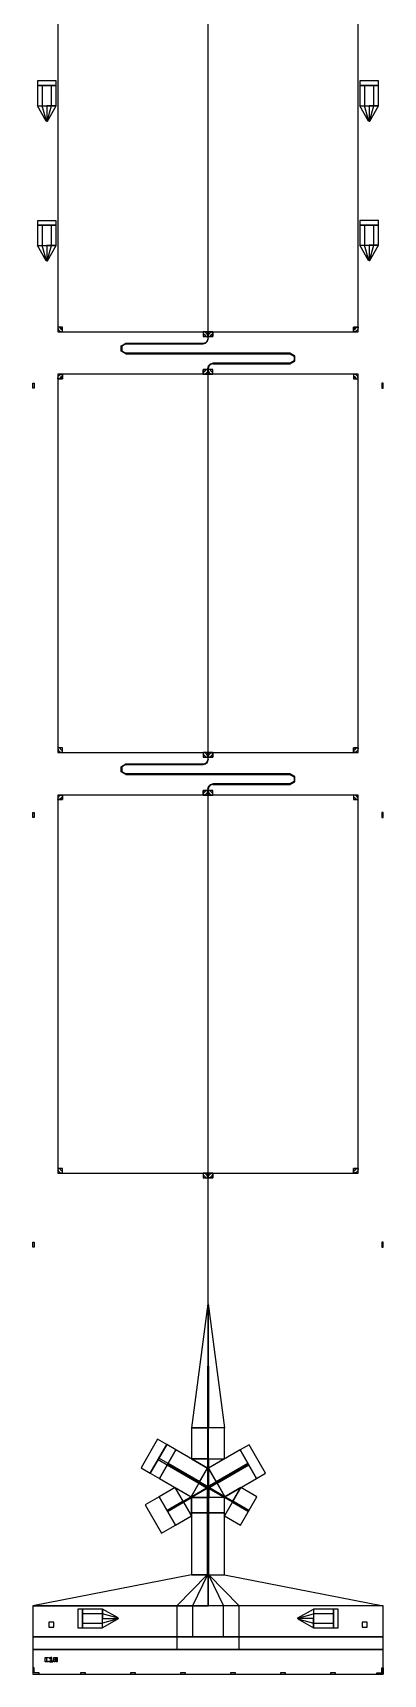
# Model space of a CAD drawing. Extents: x -100 to 5550, y -100 to 52850.
# Drawn here: x -100 to 5550, y -100 to 26375 of the extents above; entities that cross this region are included whole.
import ezdxf

# ---------------------------------------------------------------- set-up
doc = ezdxf.new("R2010")
doc.units = 0
doc.layers.add('GAP', color=1, linetype='continuous')
doc.layers.add('PIN', color=3, linetype='continuous')

# ---------------------------------------------------------------- blocks, each defined once
blk = doc.blocks.new('C1AGAP')
for points in [[(5149, 21553), (5149, 27653), (301, 27653), (301, 21553), (5149, 21553)], [(-25, 25600), (-25, 25525), (275, 25525), (275, 25600), (-25, 25600)], [(-25, 25600), (-25, 25525), (275, 25525), (275, 25600), (-25, 25600)], [(-25, 25525), (-25, 25200), (275, 25200), (275, 25525), (-25, 25525)], [(-25, 25525), (-25, 25200), (275, 25200), (275, 25525), (-25, 25525)], [(5175, 25600), (5175, 25525), (5475, 25525), (5475, 25600), (5175, 25600)], [(5175, 25600), (5175, 25525), (5475, 25525), (5475, 25600), (5175, 25600)], [(5175, 25525), (5175, 25200), (5475, 25200), (5475, 25525), (5175, 25525)], [(5175, 25525), (5175, 25200), (5475, 25200), (5475, 25525), (5175, 25525)], [(125, 25200), (125, 24950), (115, 24950), (-25, 25200), (125, 25200)], [(125, 25200), (125, 24950), (115, 24950), (-25, 25200), (125, 25200)], [(125, 25200), (125, 24950), (135, 24950), (275, 25200), (125, 25200)], [(125, 25200), (125, 24950), (135, 24950), (275, 25200), (125, 25200)], [(5325, 25200), (5325, 24950), (5315, 24950), (5175, 25200), (5325, 25200)], [(5325, 25200), (5325, 24950), (5315, 24950), (5175, 25200), (5325, 25200)], [(5325, 25200), (5325, 24950), (5335, 24950), (5475, 25200), (5325, 25200)], [(5325, 25200), (5325, 24950), (5335, 24950), (5475, 25200), (5325, 25200)], [(-25, 23345), (-25, 23270), (275, 23270), (275, 23345), (-25, 23345)], [(-25, 23345), (-25, 23270), (275, 23270), (275, 23345), (-25, 23345)], [(5175, 23350), (5175, 23275), (5475, 23275), (5475, 23350), (5175, 23350)], [(5175, 23350), (5175, 23275), (5475, 23275), (5475, 23350), (5175, 23350)], [(-25, 23270), (-25, 22945), (275, 22945), (275, 23270), (-25, 23270)], [(-25, 23270), (-25, 22945), (275, 22945), (275, 23270), (-25, 23270)], [(5175, 23275), (5175, 22950), (5475, 22950), (5475, 23275), (5175, 23275)], [(5175, 23275), (5175, 22950), (5475, 22950), (5475, 23275), (5175, 23275)], [(125, 22945), (125, 22695), (115, 22695), (-25, 22945), (125, 22945)], [(125, 22945), (125, 22695), (115, 22695), (-25, 22945), (125, 22945)], [(125, 22945), (125, 22695), (135, 22695), (275, 22945), (125, 22945)], [(125, 22945), (125, 22695), (135, 22695), (275, 22945), (125, 22945)], [(5325, 22950), (5325, 22700), (5315, 22700), (5175, 22950), (5325, 22950)], [(5325, 22950), (5325, 22700), (5315, 22700), (5175, 22950), (5325, 22950)], [(5325, 22950), (5325, 22700), (5335, 22700), (5475, 22950), (5325, 22950)], [(5325, 22950), (5325, 22700), (5335, 22700), (5475, 22950), (5325, 22950)], [(376, 21553), (376, 21628), (301, 21628), (301, 21553), (376, 21553)], [(301, 21628), (311, 21590), (338, 21563), (376, 21553), (376, 21590), (357, 21595), (344, 21609), (338, 21628), (301, 21628)], [(338, 21628), (344, 21609), (357, 21595), (376, 21590), (376, 21628), (376, 21628), (376, 21628), (376, 21628), (338, 21628)], [(2646, 21553), (2646, 21478), (2720, 21478), (2720, 21553), (2646, 21553)], [(2720, 21478), (2710, 21515), (2683, 21543), (2646, 21553), (2646, 21515), (2664, 21510), (2678, 21496), (2683, 21478), (2720, 21478)], [(2683, 21478), (2678, 21496), (2664, 21510), (2646, 21515), (2646, 21478), (2646, 21478), (2646, 21478), (2646, 21478), (2683, 21478)], [(2730, 21442), (2730, 21553), (2720, 21553), (2720, 21442), (2730, 21442)], [(2730, 21553), (2730, 21478), (2804, 21478), (2804, 21553), (2730, 21553)], [(2730, 21478), (2740, 21515), (2767, 21543), (2804, 21553), (2804, 21515), (2786, 21510), (2772, 21496), (2767, 21478), (2730, 21478)], [(2767, 21478), (2772, 21496), (2786, 21510), (2804, 21515), (2804, 21478), (2804, 21478), (2804, 21478), (2804, 21478), (2767, 21478)], [(5149, 21553), (5149, 21628), (5074, 21628), (5074, 21553), (5149, 21553)], [(5149, 21628), (5139, 21590), (5112, 21563), (5074, 21553), (5074, 21590), (5093, 21595), (5106, 21609), (5112, 21628), (5149, 21628)], [(5112, 21628), (5106, 21609), (5093, 21595), (5074, 21590), (5074, 21628), (5074, 21628), (5074, 21628), (5074, 21628), (5112, 21628)], [(1400, 21197), (1327, 21239), (1327, 21324), (1400, 21366), (1400, 21362), (1331, 21322), (1331, 21242), (1400, 21202), (1400, 21197)], [(1400, 21202), (1331, 21242), (1331, 21322), (1400, 21362), (1400, 21357), (1335, 21319), (1335, 21244), (1400, 21206), (1400, 21202)], [(1400, 21357), (2645, 21357), (2645, 21366), (1400, 21366), (1400, 21357)], [(4050, 21206), (1400, 21206), (1400, 21197), (4050, 21197), (4050, 21206)], [(2645, 21357), (2687, 21368), (2718, 21399), (2730, 21442), (2725, 21442), (2714, 21402), (2685, 21372), (2645, 21362), (2645, 21357)], [(2645, 21362), (2685, 21372), (2714, 21402), (2725, 21442), (2720, 21442), (2710, 21404), (2683, 21376), (2645, 21366), (2645, 21362)], [(4050, 21037), (4123, 21079), (4123, 21164), (4050, 21206), (4050, 21202), (4119, 21162), (4119, 21082), (4050, 21042), (4050, 21037)], [(4050, 21042), (4119, 21082), (4119, 21162), (4050, 21202), (4050, 21197), (4115, 21159), (4115, 21084), (4050, 21046), (4050, 21042)], [(2720, 20867), (2720, 20942), (2646, 20942), (2646, 20867), (2720, 20867)], [(2720, 20942), (2710, 20904), (2683, 20877), (2646, 20867), (2646, 20904), (2664, 20909), (2678, 20923), (2683, 20942), (2720, 20942)], [(2683, 20942), (2678, 20923), (2664, 20909), (2646, 20904), (2646, 20942), (2646, 20942), (2646, 20942), (2646, 20942), (2683, 20942)], [(2720, 20962), (2732, 21004), (2763, 21035), (2805, 21046), (2805, 21042), (2765, 21031), (2736, 21002), (2725, 20962), (2720, 20962)], [(2730, 20867), (2730, 20962), (2720, 20962), (2720, 20867), (2730, 20867)], [(2725, 20962), (2736, 21002), (2765, 21031), (2805, 21042), (2805, 21037), (2767, 21027), (2740, 20999), (2730, 20962), (2725, 20962)], [(2804, 20867), (2804, 20942), (2730, 20942), (2730, 20867), (2804, 20867)], [(2730, 20942), (2740, 20904), (2767, 20877), (2804, 20867), (2804, 20904), (2786, 20909), (2772, 20923), (2767, 20942), (2730, 20942)], [(2767, 20942), (2772, 20923), (2786, 20909), (2804, 20904), (2804, 20942), (2804, 20942), (2804, 20942), (2804, 20942), (2767, 20942)], [(2805, 21037), (4050, 21037), (4050, 21046), (2805, 21046), (2805, 21037)], [(5149, 14767), (5149, 20867), (301, 20867), (301, 14767), (5149, 14767)], [(301, 20867), (301, 20792), (376, 20792), (376, 20867), (301, 20867)], [(301, 20792), (311, 20829), (338, 20857), (376, 20867), (376, 20829), (357, 20824), (344, 20810), (338, 20792), (301, 20792)], [(338, 20792), (344, 20810), (357, 20824), (376, 20829), (376, 20792), (376, 20792), (376, 20792), (376, 20792), (338, 20792)], [(5074, 20867), (5074, 20792), (5149, 20792), (5149, 20867), (5074, 20867)], [(5149, 20792), (5139, 20829), (5112, 20857), (5074, 20867), (5074, 20829), (5093, 20824), (5106, 20810), (5112, 20792), (5149, 20792)], [(5112, 20792), (5106, 20810), (5093, 20824), (5074, 20829), (5074, 20792), (5074, 20792), (5074, 20792), (5074, 20792), (5112, 20792)], [(376, 14767), (376, 14842), (301, 14842), (301, 14767), (376, 14767)], [(301, 14842), (311, 14804), (338, 14777), (376, 14767), (376, 14804), (357, 14809), (344, 14823), (338, 14842), (301, 14842)], [(338, 14842), (344, 14823), (357, 14809), (376, 14804), (376, 14842), (376, 14842), (376, 14842), (376, 14842), (338, 14842)], [(5149, 14767), (5149, 14842), (5074, 14842), (5074, 14767), (5149, 14767)], [(5149, 14842), (5139, 14804), (5112, 14777), (5074, 14767), (5074, 14804), (5093, 14809), (5106, 14823), (5112, 14842), (5149, 14842)], [(5112, 14842), (5106, 14823), (5093, 14809), (5074, 14804), (5074, 14842), (5074, 14842), (5074, 14842), (5074, 14842), (5112, 14842)], [(1400, 14411), (1327, 14453), (1327, 14538), (1400, 14580), (1400, 14576), (1331, 14536), (1331, 14456), (1400, 14416), (1400, 14411)], [(1400, 14416), (1331, 14456), (1331, 14536), (1400, 14576), (1400, 14571), (1335, 14533), (1335, 14458), (1400, 14420), (1400, 14416)], [(1400, 14571), (2645, 14571), (2645, 14580), (1400, 14580), (1400, 14571)], [(2645, 14571), (2687, 14582), (2718, 14613), (2730, 14656), (2725, 14656), (2714, 14616), (2685, 14586), (2645, 14576), (2645, 14571)], [(2645, 14576), (2685, 14586), (2714, 14616), (2725, 14656), (2720, 14656), (2710, 14618), (2683, 14590), (2645, 14580), (2645, 14576)], [(2646, 14767), (2646, 14692), (2720, 14692), (2720, 14767), (2646, 14767)], [(2720, 14692), (2710, 14729), (2683, 14757), (2646, 14767), (2646, 14729), (2664, 14724), (2678, 14710), (2683, 14692), (2720, 14692)], [(2683, 14692), (2678, 14710), (2664, 14724), (2646, 14729), (2646, 14692), (2646, 14692), (2646, 14692), (2646, 14692), (2683, 14692)], [(2730, 14656), (2730, 14767), (2720, 14767), (2720, 14656), (2730, 14656)], [(2730, 14767), (2730, 14692), (2804, 14692), (2804, 14767), (2730, 14767)], [(2730, 14692), (2740, 14729), (2767, 14757), (2804, 14767), (2804, 14729), (2786, 14724), (2772, 14710), (2767, 14692), (2730, 14692)], [(2767, 14692), (2772, 14710), (2786, 14724), (2804, 14729), (2804, 14692), (2804, 14692), (2804, 14692), (2804, 14692), (2767, 14692)], [(4050, 14420), (1400, 14420), (1400, 14411), (4050, 14411), (4050, 14420)], [(4050, 14251), (4123, 14293), (4123, 14378), (4050, 14420), (4050, 14416), (4119, 14376), (4119, 14296), (4050, 14256), (4050, 14251)], [(4050, 14256), (4119, 14296), (4119, 14376), (4050, 14416), (4050, 14411), (4115, 14373), (4115, 14298), (4050, 14260), (4050, 14256)], [(5149, 7981), (5149, 14081), (301, 14081), (301, 7981), (5149, 7981)], [(301, 14081), (301, 14006), (376, 14006), (376, 14081), (301, 14081)], [(301, 14006), (311, 14043), (338, 14071), (376, 14081), (376, 14043), (357, 14038), (344, 14024), (338, 14006), (301, 14006)], [(338, 14006), (344, 14024), (357, 14038), (376, 14043), (376, 14006), (376, 14006), (376, 14006), (376, 14006), (338, 14006)], [(2720, 14081), (2720, 14156), (2646, 14156), (2646, 14081), (2720, 14081)], [(2720, 14156), (2710, 14118), (2683, 14091), (2646, 14081), (2646, 14118), (2664, 14123), (2678, 14137), (2683, 14156), (2720, 14156)], [(2683, 14156), (2678, 14137), (2664, 14123), (2646, 14118), (2646, 14156), (2646, 14156), (2646, 14156), (2646, 14156), (2683, 14156)], [(2720, 14176), (2732, 14218), (2763, 14249), (2805, 14260), (2805, 14256), (2765, 14245), (2736, 14216), (2725, 14176), (2720, 14176)], [(2730, 14081), (2730, 14176), (2720, 14176), (2720, 14081), (2730, 14081)], [(2725, 14176), (2736, 14216), (2765, 14245), (2805, 14256), (2805, 14251), (2767, 14241), (2740, 14213), (2730, 14176), (2725, 14176)], [(2804, 14081), (2804, 14156), (2730, 14156), (2730, 14081), (2804, 14081)], [(2730, 14156), (2740, 14118), (2767, 14091), (2804, 14081), (2804, 14118), (2786, 14123), (2772, 14137), (2767, 14156), (2730, 14156)], [(2767, 14156), (2772, 14137), (2786, 14123), (2804, 14118), (2804, 14156), (2804, 14156), (2804, 14156), (2804, 14156), (2767, 14156)], [(2805, 14251), (4050, 14251), (4050, 14260), (2805, 14260), (2805, 14251)], [(5074, 14081), (5074, 14006), (5149, 14006), (5149, 14081), (5074, 14081)], [(5149, 14006), (5139, 14043), (5112, 14071), (5074, 14081), (5074, 14043), (5093, 14038), (5106, 14024), (5112, 14006), (5149, 14006)], [(5112, 14006), (5106, 14024), (5093, 14038), (5074, 14043), (5074, 14006), (5074, 14006), (5074, 14006), (5074, 14006), (5112, 14006)], [(376, 7981), (376, 8056), (301, 8056), (301, 7981), (376, 7981)], [(301, 8056), (311, 8018), (338, 7991), (376, 7981), (376, 8018), (357, 8023), (344, 8037), (338, 8056), (301, 8056)], [(338, 8056), (344, 8037), (357, 8023), (376, 8018), (376, 8056), (376, 8056), (376, 8056), (376, 8056), (338, 8056)], [(2646, 7981), (2646, 7906), (2720, 7906), (2720, 7981), (2646, 7981)], [(2720, 7906), (2710, 7943), (2683, 7971), (2646, 7981), (2646, 7943), (2664, 7938), (2678, 7924), (2683, 7906), (2720, 7906)], [(2683, 7906), (2678, 7924), (2664, 7938), (2646, 7943), (2646, 7906), (2646, 7906), (2646, 7906), (2646, 7906), (2683, 7906)], [(2730, 5871), (2730, 7981), (2720, 7981), (2720, 5871), (2730, 5871)], [(2730, 7981), (2730, 7906), (2804, 7906), (2804, 7981), (2730, 7981)], [(2730, 7906), (2740, 7943), (2767, 7971), (2804, 7981), (2804, 7943), (2786, 7938), (2772, 7924), (2767, 7906), (2730, 7906)], [(2767, 7906), (2772, 7924), (2786, 7938), (2804, 7943), (2804, 7906), (2804, 7906), (2804, 7906), (2804, 7906), (2767, 7906)], [(5149, 7981), (5149, 8056), (5074, 8056), (5074, 7981), (5149, 7981)], [(5149, 8056), (5139, 8018), (5112, 7991), (5074, 7981), (5074, 8018), (5093, 8023), (5106, 8037), (5112, 8056), (5149, 8056)], [(5112, 8056), (5106, 8037), (5093, 8023), (5074, 8018), (5074, 8056), (5074, 8056), (5074, 8056), (5074, 8056), (5112, 8056)], [(2725, 3871), (2725, 5871), (2720, 5871), (2460, 3871), (2725, 3871)], [(2725, 3871), (2725, 5871), (2730, 5871), (2990, 3871), (2725, 3871)], [(2990, 3371), (2990, 3871), (2460, 3871), (2460, 3371), (2990, 3371)], [(2059, 3602), (1910, 3688), (1645, 3229), (1794, 3143), (2059, 3602)], [(2208, 3516), (2059, 3602), (1794, 3143), (1943, 3057), (2208, 3516)], [(2718, 3222), (2208, 3516), (1943, 3057), (2452, 2763), (2718, 3222)], [(2998, 2763), (3507, 3057), (3242, 3516), (2732, 3222), (2998, 2763)], [(3507, 3057), (3652, 3141), (3387, 3600), (3242, 3516), (3507, 3057)], [(2589, 2999), (2079, 3293), (2071, 3280), (2581, 2986), (2589, 2999)], [(2725, 3222), (2725, 3371), (2460, 3371), (2718, 3222), (2725, 3222)], [(2710, 2920), (2585, 2992), (2718, 3222), (2718, 2933), (2710, 2920)], [(2725, 3222), (2725, 3371), (2990, 3371), (2732, 3222), (2725, 3222)], [(2740, 2920), (2865, 2992), (2732, 3222), (2732, 2933), (2740, 2920)], [(2869, 2986), (3379, 3280), (3371, 3293), (2861, 2999), (2869, 2986)], [(2710, 2920), (2585, 2992), (2452, 2763), (2702, 2907), (2710, 2920)], [(2710, 2920), (2585, 2992), (2581, 2986), (2706, 2914), (2710, 2920)], [(2710, 2920), (2585, 2992), (2589, 2999), (2714, 2927), (2710, 2920)], [(2725, 2920), (2714, 2927), (2706, 2914), (2718, 2907), (2725, 2920)], [(2725, 2907), (2725, 2920), (2725, 2920), (2718, 2907), (2725, 2907)], [(2732, 2907), (2744, 2914), (2736, 2927), (2725, 2920), (2732, 2907)], [(2725, 2907), (2725, 2920), (2725, 2920), (2732, 2907), (2725, 2907)], [(2740, 2920), (2865, 2992), (2861, 2999), (2736, 2927), (2740, 2920)], [(2740, 2920), (2865, 2992), (2869, 2986), (2744, 2914), (2740, 2920)], [(2740, 2920), (2865, 2992), (2998, 2763), (2748, 2907), (2740, 2920)], [(1935, 2762), (1712, 2633), (1977, 2174), (2200, 2303), (1935, 2762)], [(2195, 2912), (1935, 2762), (2200, 2303), (2460, 2453), (2195, 2912)], [(2456, 2756), (2328, 2682), (2195, 2912), (2452, 2763), (2456, 2756)], [(2456, 2756), (2328, 2682), (2460, 2453), (2460, 2750), (2456, 2756)], [(2725, 2750), (2725, 2894), (2710, 2894), (2460, 2750), (2725, 2750)], [(2990, 2500), (2990, 2750), (2460, 2750), (2460, 2500), (2990, 2500)], [(2732, 2894), (2732, 2907), (2718, 2907), (2718, 2894), (2732, 2894)], [(2725, 2750), (2725, 2894), (2718, 2894), (2718, 2750), (2725, 2750)], [(2732, 2500), (2732, 2750), (2718, 2750), (2718, 2500), (2732, 2500)], [(2725, 2750), (2725, 2894), (2732, 2894), (2732, 2750), (2725, 2750)], [(2725, 2750), (2725, 2894), (2740, 2894), (2990, 2750), (2725, 2750)], [(2990, 2453), (3250, 2303), (3515, 2762), (3255, 2912), (2990, 2453)], [(2994, 2756), (3122, 2682), (2990, 2453), (2990, 2750), (2994, 2756)], [(2994, 2756), (3122, 2682), (3255, 2912), (2998, 2763), (2994, 2756)], [(2990, 1500), (2990, 2500), (2460, 2500), (2460, 1500), (2990, 1500)], [(2732, 1500), (2732, 2500), (2718, 2500), (2718, 1500), (2732, 1500)], [(2725, 1000), (2725, 1500), (2460, 1500), (-100, 1000), (2725, 1000)], [(2725, 1000), (2725, 1500), (2718, 1500), (2475, 1000), (2725, 1000)], [(2725, 1000), (2725, 1500), (2732, 1500), (2975, 1000), (2725, 1000)], [(2725, 1000), (2725, 1500), (2990, 1500), (5550, 1000), (2725, 1000)], [(5550, 500), (5550, 1000), (-100, 1000), (-100, 500), (5550, 500)], [(625, 650), (700, 650), (700, 950), (625, 950), (625, 650)], [(625, 650), (700, 650), (700, 950), (625, 950), (625, 650)], [(700, 650), (1025, 650), (1025, 950), (700, 950), (700, 650)], [(700, 650), (1025, 650), (1025, 950), (700, 950), (700, 650)], [(1025, 800), (1275, 800), (1275, 810), (1025, 950), (1025, 800)], [(1025, 800), (1275, 800), (1275, 810), (1025, 950), (1025, 800)], [(1025, 800), (1275, 800), (1275, 790), (1025, 650), (1025, 800)], [(1025, 800), (1275, 800), (1275, 790), (1025, 650), (1025, 800)], [(2975, 500), (2975, 1000), (2475, 1000), (2475, 500), (2975, 500)], [(4425, 800), (4175, 800), (4175, 810), (4425, 950), (4425, 800)], [(4425, 800), (4175, 800), (4175, 810), (4425, 950), (4425, 800)], [(4425, 800), (4175, 800), (4175, 790), (4425, 650), (4425, 800)], [(4425, 800), (4175, 800), (4175, 790), (4425, 650), (4425, 800)], [(4750, 950), (4425, 950), (4425, 650), (4750, 650), (4750, 950)], [(4750, 950), (4425, 950), (4425, 650), (4750, 650), (4750, 950)], [(4825, 950), (4750, 950), (4750, 650), (4825, 650), (4825, 950)], [(4825, 950), (4750, 950), (4750, 650), (4825, 650), (4825, 950)], [(160, 740), (160, 660), (240, 660), (240, 740), (160, 740)], [(5210, 740), (5210, 660), (5290, 660), (5290, 740), (5210, 740)], [(5550, 300), (5550, 500), (-100, 500), (-100, 300), (5550, 300)], [(5550, -100), (5550, 300), (-100, 300), (-100, -100), (5550, -100)]]:
    blk.add_lwpolyline(points)
at = {"layer": 'GAP'}
for points in [[(100, 100), (100, 170), (152, 170), (152, 161), (118, 161), (118, 109), (152, 109), (152, 100), (100, 100), (100, 100)], [(170, 100), (222, 100), (222, 109), (205, 109), (205, 170), (188, 170), (170, 161), (170, 152), (188, 152), (188, 109), (170, 109), (170, 100), (170, 100)], [(240, 100), (240, 170), (292, 170), (292, 100), (275, 100), (275, 161), (258, 161), (258, 100), (240, 100)], [(258, 135), (258, 144), (275, 144), (275, 135), (258, 135)]]:
    blk.add_lwpolyline(points, dxfattribs=at)
blk = doc.blocks.new('C1APIN')
for points in [[(2726, 21553), (2726, 27653), (2724, 27653), (2724, 21553), (2726, 21553)], [(50, 25525), (50, 25200), (200, 25200), (200, 25525), (50, 25525)], [(50, 25525), (50, 25200), (200, 25200), (200, 25525), (50, 25525)], [(5250, 25525), (5250, 25200), (5400, 25200), (5400, 25525), (5250, 25525)], [(5250, 25525), (5250, 25200), (5400, 25200), (5400, 25525), (5250, 25525)], [(125, 25200), (125, 24950), (120, 24950), (50, 25200), (125, 25200)], [(125, 25200), (125, 24950), (120, 24950), (50, 25200), (125, 25200)], [(125, 25200), (125, 24950), (130, 24950), (200, 25200), (125, 25200)], [(125, 25200), (125, 24950), (130, 24950), (200, 25200), (125, 25200)], [(5325, 25200), (5325, 24950), (5320, 24950), (5250, 25200), (5325, 25200)], [(5325, 25200), (5325, 24950), (5320, 24950), (5250, 25200), (5325, 25200)], [(5325, 25200), (5325, 24950), (5330, 24950), (5400, 25200), (5325, 25200)], [(5325, 25200), (5325, 24950), (5330, 24950), (5400, 25200), (5325, 25200)], [(50, 23270), (50, 22945), (200, 22945), (200, 23270), (50, 23270)], [(50, 23270), (50, 22945), (200, 22945), (200, 23270), (50, 23270)], [(5250, 23275), (5250, 22950), (5400, 22950), (5400, 23275), (5250, 23275)], [(5250, 23275), (5250, 22950), (5400, 22950), (5400, 23275), (5250, 23275)], [(125, 22945), (125, 22695), (120, 22695), (50, 22945), (125, 22945)], [(125, 22945), (125, 22695), (120, 22695), (50, 22945), (125, 22945)], [(125, 22945), (125, 22695), (130, 22695), (200, 22945), (125, 22945)], [(125, 22945), (125, 22695), (130, 22695), (200, 22945), (125, 22945)], [(5325, 22950), (5325, 22700), (5320, 22700), (5250, 22950), (5325, 22950)], [(5325, 22950), (5325, 22700), (5320, 22700), (5250, 22950), (5325, 22950)], [(5325, 22950), (5325, 22700), (5330, 22700), (5400, 22950), (5325, 22950)], [(5325, 22950), (5325, 22700), (5330, 22700), (5400, 22950), (5325, 22950)], [(338, 21628), (344, 21609), (357, 21595), (376, 21590), (376, 21590), (357, 21595), (344, 21609), (338, 21628), (338, 21628)], [(338, 21628), (344, 21609), (357, 21595), (376, 21590), (376, 21590), (357, 21595), (344, 21609), (338, 21628), (338, 21628)], [(2683, 21478), (2678, 21496), (2664, 21510), (2646, 21515), (2646, 21515), (2664, 21510), (2678, 21496), (2683, 21478), (2683, 21478)], [(2683, 21478), (2678, 21496), (2664, 21510), (2646, 21515), (2646, 21515), (2664, 21510), (2678, 21496), (2683, 21478), (2683, 21478)], [(2726, 21442), (2726, 21553), (2724, 21553), (2724, 21442), (2726, 21442)], [(2767, 21478), (2772, 21496), (2786, 21510), (2804, 21515), (2804, 21515), (2786, 21510), (2772, 21496), (2767, 21478), (2767, 21478)], [(2767, 21478), (2772, 21496), (2786, 21510), (2804, 21515), (2804, 21515), (2786, 21510), (2772, 21496), (2767, 21478), (2767, 21478)], [(5112, 21628), (5106, 21609), (5093, 21595), (5074, 21590), (5074, 21590), (5093, 21595), (5106, 21609), (5112, 21628), (5112, 21628)], [(5112, 21628), (5106, 21609), (5093, 21595), (5074, 21590), (5074, 21590), (5093, 21595), (5106, 21609), (5112, 21628), (5112, 21628)], [(1400, 21200), (1329, 21241), (1329, 21322), (1400, 21363), (1400, 21362), (1331, 21322), (1331, 21242), (1400, 21202), (1400, 21200)], [(1400, 21202), (1331, 21242), (1331, 21322), (1400, 21362), (1400, 21360), (1332, 21321), (1332, 21242), (1400, 21203), (1400, 21202)], [(1400, 21360), (2645, 21360), (2645, 21363), (1400, 21363), (1400, 21360)], [(4050, 21203), (1400, 21203), (1400, 21200), (4050, 21200), (4050, 21203)], [(2645, 21360), (2686, 21371), (2716, 21401), (2726, 21442), (2725, 21442), (2714, 21402), (2685, 21372), (2645, 21362), (2645, 21360)], [(2645, 21362), (2685, 21372), (2714, 21402), (2725, 21442), (2724, 21442), (2713, 21402), (2684, 21374), (2645, 21363), (2645, 21362)], [(4050, 21040), (4121, 21081), (4121, 21162), (4050, 21203), (4050, 21202), (4119, 21162), (4119, 21082), (4050, 21042), (4050, 21040)], [(4050, 21042), (4119, 21082), (4119, 21162), (4050, 21202), (4050, 21200), (4118, 21161), (4118, 21082), (4050, 21043), (4050, 21042)], [(2683, 20942), (2678, 20923), (2664, 20909), (2646, 20904), (2646, 20904), (2664, 20909), (2678, 20923), (2683, 20942), (2683, 20942)], [(2683, 20942), (2678, 20923), (2664, 20909), (2646, 20904), (2646, 20904), (2664, 20909), (2678, 20923), (2683, 20942), (2683, 20942)], [(2724, 20962), (2734, 21002), (2764, 21032), (2805, 21043), (2805, 21042), (2765, 21031), (2736, 21002), (2725, 20962), (2724, 20962)], [(2726, 20867), (2726, 20962), (2724, 20962), (2724, 20867), (2726, 20867)], [(2725, 20962), (2736, 21002), (2765, 21031), (2805, 21042), (2805, 21040), (2766, 21030), (2737, 21001), (2726, 20962), (2725, 20962)], [(2767, 20942), (2772, 20923), (2786, 20909), (2804, 20904), (2804, 20904), (2786, 20909), (2772, 20923), (2767, 20942), (2767, 20942)], [(2767, 20942), (2772, 20923), (2786, 20909), (2804, 20904), (2804, 20904), (2786, 20909), (2772, 20923), (2767, 20942), (2767, 20942)], [(2805, 21040), (4050, 21040), (4050, 21043), (2805, 21043), (2805, 21040)], [(338, 20792), (344, 20810), (357, 20824), (376, 20829), (376, 20829), (357, 20824), (344, 20810), (338, 20792), (338, 20792)], [(338, 20792), (344, 20810), (357, 20824), (376, 20829), (376, 20829), (357, 20824), (344, 20810), (338, 20792), (338, 20792)], [(2726, 14767), (2726, 20867), (2724, 20867), (2724, 14767), (2726, 14767)], [(5112, 20792), (5106, 20810), (5093, 20824), (5074, 20829), (5074, 20829), (5093, 20824), (5106, 20810), (5112, 20792), (5112, 20792)], [(5112, 20792), (5106, 20810), (5093, 20824), (5074, 20829), (5074, 20829), (5093, 20824), (5106, 20810), (5112, 20792), (5112, 20792)], [(338, 14842), (344, 14823), (357, 14809), (376, 14804), (376, 14804), (357, 14809), (344, 14823), (338, 14842), (338, 14842)], [(338, 14842), (344, 14823), (357, 14809), (376, 14804), (376, 14804), (357, 14809), (344, 14823), (338, 14842), (338, 14842)], [(5112, 14842), (5106, 14823), (5093, 14809), (5074, 14804), (5074, 14804), (5093, 14809), (5106, 14823), (5112, 14842), (5112, 14842)], [(5112, 14842), (5106, 14823), (5093, 14809), (5074, 14804), (5074, 14804), (5093, 14809), (5106, 14823), (5112, 14842), (5112, 14842)], [(1400, 14414), (1329, 14455), (1329, 14536), (1400, 14577), (1400, 14576), (1331, 14536), (1331, 14456), (1400, 14416), (1400, 14414)], [(1400, 14416), (1331, 14456), (1331, 14536), (1400, 14576), (1400, 14574), (1332, 14535), (1332, 14456), (1400, 14417), (1400, 14416)], [(1400, 14574), (2645, 14574), (2645, 14577), (1400, 14577), (1400, 14574)], [(2645, 14574), (2686, 14585), (2716, 14615), (2726, 14656), (2725, 14656), (2714, 14616), (2685, 14586), (2645, 14576), (2645, 14574)], [(2645, 14576), (2685, 14586), (2714, 14616), (2725, 14656), (2724, 14656), (2713, 14616), (2684, 14588), (2645, 14577), (2645, 14576)], [(2683, 14692), (2678, 14710), (2664, 14724), (2646, 14729), (2646, 14729), (2664, 14724), (2678, 14710), (2683, 14692), (2683, 14692)], [(2683, 14692), (2678, 14710), (2664, 14724), (2646, 14729), (2646, 14729), (2664, 14724), (2678, 14710), (2683, 14692), (2683, 14692)], [(2726, 14656), (2726, 14767), (2724, 14767), (2724, 14656), (2726, 14656)], [(2767, 14692), (2772, 14710), (2786, 14724), (2804, 14729), (2804, 14729), (2786, 14724), (2772, 14710), (2767, 14692), (2767, 14692)], [(2767, 14692), (2772, 14710), (2786, 14724), (2804, 14729), (2804, 14729), (2786, 14724), (2772, 14710), (2767, 14692), (2767, 14692)], [(4050, 14417), (1400, 14417), (1400, 14414), (4050, 14414), (4050, 14417)], [(4050, 14254), (4121, 14295), (4121, 14376), (4050, 14417), (4050, 14416), (4119, 14376), (4119, 14296), (4050, 14256), (4050, 14254)], [(4050, 14256), (4119, 14296), (4119, 14376), (4050, 14416), (4050, 14414), (4118, 14375), (4118, 14296), (4050, 14257), (4050, 14256)], [(338, 14006), (344, 14024), (357, 14038), (376, 14043), (376, 14043), (357, 14038), (344, 14024), (338, 14006), (338, 14006)], [(338, 14006), (344, 14024), (357, 14038), (376, 14043), (376, 14043), (357, 14038), (344, 14024), (338, 14006), (338, 14006)], [(2683, 14156), (2678, 14137), (2664, 14123), (2646, 14118), (2646, 14118), (2664, 14123), (2678, 14137), (2683, 14156), (2683, 14156)], [(2683, 14156), (2678, 14137), (2664, 14123), (2646, 14118), (2646, 14118), (2664, 14123), (2678, 14137), (2683, 14156), (2683, 14156)], [(2724, 14176), (2734, 14216), (2764, 14246), (2805, 14257), (2805, 14256), (2765, 14245), (2736, 14216), (2725, 14176), (2724, 14176)], [(2726, 14081), (2726, 14176), (2724, 14176), (2724, 14081), (2726, 14081)], [(2726, 7981), (2726, 14081), (2724, 14081), (2724, 7981), (2726, 7981)], [(2725, 14176), (2736, 14216), (2765, 14245), (2805, 14256), (2805, 14254), (2766, 14244), (2737, 14215), (2726, 14176), (2725, 14176)], [(2767, 14156), (2772, 14137), (2786, 14123), (2804, 14118), (2804, 14118), (2786, 14123), (2772, 14137), (2767, 14156), (2767, 14156)], [(2767, 14156), (2772, 14137), (2786, 14123), (2804, 14118), (2804, 14118), (2786, 14123), (2772, 14137), (2767, 14156), (2767, 14156)], [(2805, 14254), (4050, 14254), (4050, 14257), (2805, 14257), (2805, 14254)], [(5112, 14006), (5106, 14024), (5093, 14038), (5074, 14043), (5074, 14043), (5093, 14038), (5106, 14024), (5112, 14006), (5112, 14006)], [(5112, 14006), (5106, 14024), (5093, 14038), (5074, 14043), (5074, 14043), (5093, 14038), (5106, 14024), (5112, 14006), (5112, 14006)], [(338, 8056), (344, 8037), (357, 8023), (376, 8018), (376, 8018), (357, 8023), (344, 8037), (338, 8056), (338, 8056)], [(338, 8056), (344, 8037), (357, 8023), (376, 8018), (376, 8018), (357, 8023), (344, 8037), (338, 8056), (338, 8056)], [(2683, 7906), (2678, 7924), (2664, 7938), (2646, 7943), (2646, 7943), (2664, 7938), (2678, 7924), (2683, 7906), (2683, 7906)], [(2683, 7906), (2678, 7924), (2664, 7938), (2646, 7943), (2646, 7943), (2664, 7938), (2678, 7924), (2683, 7906), (2683, 7906)], [(2726, 5871), (2726, 7981), (2724, 7981), (2724, 5871), (2726, 5871)], [(2767, 7906), (2772, 7924), (2786, 7938), (2804, 7943), (2804, 7943), (2786, 7938), (2772, 7924), (2767, 7906), (2767, 7906)], [(2767, 7906), (2772, 7924), (2786, 7938), (2804, 7943), (2804, 7943), (2786, 7938), (2772, 7924), (2767, 7906), (2767, 7906)], [(5112, 8056), (5106, 8037), (5093, 8023), (5074, 8018), (5074, 8018), (5093, 8023), (5106, 8037), (5112, 8056), (5112, 8056)], [(5112, 8056), (5106, 8037), (5093, 8023), (5074, 8018), (5074, 8018), (5093, 8023), (5106, 8037), (5112, 8056), (5112, 8056)], [(2725, 3871), (2725, 5871), (2724, 5871), (2718, 3871), (2725, 3871)], [(2725, 3871), (2725, 5871), (2726, 5871), (2732, 3871), (2725, 3871)], [(2732, 3371), (2732, 3871), (2718, 3871), (2718, 3371), (2732, 3371)], [(2083, 3300), (1934, 3386), (1919, 3360), (2068, 3274), (2083, 3300)], [(2592, 3005), (2083, 3300), (2068, 3274), (2578, 2979), (2592, 3005)], [(2725, 3222), (2725, 3371), (2718, 3371), (2718, 3222), (2725, 3222)], [(2725, 3222), (2725, 3371), (2732, 3371), (2732, 3222), (2725, 3222)], [(2872, 2979), (3382, 3274), (3367, 3300), (2858, 3005), (2872, 2979)], [(2710, 2920), (2585, 2992), (2578, 2979), (2702, 2907), (2710, 2920)], [(2710, 2920), (2585, 2992), (2592, 3005), (2718, 2933), (2710, 2920)], [(2710, 2920), (2585, 2992), (2585, 2992), (2710, 2920), (2710, 2920)], [(2710, 2920), (2585, 2992), (2585, 2992), (2710, 2920), (2710, 2920)], [(2725, 2907), (2725, 2920), (2725, 2920), (2725, 2907), (2725, 2907)], [(2725, 2907), (2725, 2920), (2725, 2920), (2725, 2907), (2725, 2907)], [(2740, 2920), (2865, 2992), (2858, 3005), (2732, 2933), (2740, 2920)], [(2740, 2920), (2865, 2992), (2865, 2992), (2740, 2920), (2740, 2920)], [(2740, 2920), (2865, 2992), (2865, 2992), (2740, 2920), (2740, 2920)], [(2740, 2920), (2865, 2992), (2872, 2979), (2748, 2907), (2740, 2920)], [(2324, 2689), (2064, 2539), (2071, 2526), (2331, 2676), (2324, 2689)], [(2456, 2756), (2328, 2682), (2324, 2689), (2452, 2763), (2456, 2756)], [(2456, 2756), (2328, 2682), (2331, 2676), (2460, 2750), (2456, 2756)], [(2725, 2750), (2725, 2894), (2710, 2894), (2710, 2750), (2725, 2750)], [(2740, 2500), (2740, 2750), (2710, 2750), (2710, 2500), (2740, 2500)], [(2725, 2750), (2725, 2894), (2725, 2894), (2725, 2750), (2725, 2750)], [(2725, 2750), (2725, 2894), (2725, 2894), (2725, 2750), (2725, 2750)], [(2725, 2750), (2725, 2894), (2740, 2894), (2740, 2750), (2725, 2750)], [(2994, 2756), (3122, 2682), (3119, 2676), (2990, 2750), (2994, 2756)], [(2994, 2756), (3122, 2682), (3126, 2689), (2998, 2763), (2994, 2756)], [(3119, 2676), (3379, 2526), (3386, 2539), (3126, 2689), (3119, 2676)], [(2740, 1500), (2740, 2500), (2710, 2500), (2710, 1500), (2740, 1500)], [(2725, 1000), (2725, 1500), (2710, 1500), (2225, 1000), (2725, 1000)], [(2725, 1000), (2725, 1500), (2725, 1500), (2725, 1000), (2725, 1000)], [(2725, 1000), (2725, 1500), (2725, 1500), (2725, 1000), (2725, 1000)], [(2725, 1000), (2725, 1500), (2740, 1500), (3225, 1000), (2725, 1000)], [(700, 725), (1025, 725), (1025, 875), (700, 875), (700, 725)], [(700, 725), (1025, 725), (1025, 875), (700, 875), (700, 725)], [(1025, 800), (1275, 800), (1275, 805), (1025, 875), (1025, 800)], [(1025, 800), (1275, 800), (1275, 805), (1025, 875), (1025, 800)], [(1025, 800), (1275, 800), (1275, 795), (1025, 725), (1025, 800)], [(1025, 800), (1275, 800), (1275, 795), (1025, 725), (1025, 800)], [(3225, 500), (3225, 1000), (2225, 1000), (2225, 500), (3225, 500)], [(4425, 800), (4175, 800), (4175, 805), (4425, 875), (4425, 800)], [(4425, 800), (4175, 800), (4175, 805), (4425, 875), (4425, 800)], [(4425, 800), (4175, 800), (4175, 795), (4425, 725), (4425, 800)], [(4425, 800), (4175, 800), (4175, 795), (4425, 725), (4425, 800)], [(4750, 875), (4425, 875), (4425, 725), (4750, 725), (4750, 875)], [(4750, 875), (4425, 875), (4425, 725), (4750, 725), (4750, 875)], [(3225, 300), (3225, 500), (2225, 500), (2225, 300), (3225, 300)]]:
    blk.add_lwpolyline(points)
blk = doc.blocks.new('C1A')
at = {"layer": 'GAP'}
for points in [[(-100, 48400), (0, 48400), (0, 48380), (-80, 48380), (-80, 48300), (-100, 48300), (-100, 48400)], [(667, 48400), (747, 48400), (747, 48380), (667, 48380), (667, 48400)], [(1474, 48400), (1554, 48400), (1554, 48380), (1474, 48380), (1474, 48400)], [(2281, 48400), (2361, 48400), (2361, 48380), (2281, 48380), (2281, 48400)], [(3089, 48400), (3169, 48400), (3169, 48380), (3089, 48380), (3089, 48400)], [(3896, 48400), (3976, 48400), (3976, 48380), (3896, 48380), (3896, 48400)], [(4703, 48400), (4783, 48400), (4783, 48380), (4703, 48380), (4703, 48400)], [(5550, 48400), (5450, 48400), (5450, 48380), (5530, 48380), (5530, 48300), (5550, 48300), (5550, 48400)], [(-100, 41431), (-100, 41511), (-80, 41511), (-80, 41431), (-100, 41431)], [(5550, 41431), (5550, 41511), (5530, 41511), (5530, 41431), (5550, 41431)], [(-100, 34503), (-100, 34583), (-80, 34583), (-80, 34503), (-100, 34503)], [(5550, 34503), (5550, 34583), (5530, 34583), (5530, 34503), (5550, 34503)], [(-100, 27574), (-100, 27654), (-80, 27654), (-80, 27574), (-100, 27574)], [(5550, 27574), (5550, 27654), (5530, 27654), (5530, 27574), (5550, 27574)], [(-100, 20646), (-100, 20726), (-80, 20726), (-80, 20646), (-100, 20646)], [(5550, 20646), (5550, 20726), (5530, 20726), (5530, 20646), (5550, 20646)], [(-100, 13717), (-100, 13797), (-80, 13797), (-80, 13717), (-100, 13717)], [(5550, 13717), (5550, 13797), (5530, 13797), (5530, 13717), (5550, 13717)], [(-100, 6789), (-100, 6869), (-80, 6869), (-80, 6789), (-100, 6789)], [(5550, 6789), (5550, 6869), (5530, 6869), (5530, 6789), (5550, 6789)], [(-100, -100), (0, -100), (0, -80), (-80, -80), (-80, 0), (-100, 0), (-100, -100)], [(5550, -100), (5450, -100), (5450, -80), (5530, -80), (5530, 0), (5550, 0), (5550, -100)], [(667, -100), (747, -100), (747, -80), (667, -80), (667, -100)], [(1474, -100), (1554, -100), (1554, -80), (1474, -80), (1474, -100)], [(2281, -100), (2361, -100), (2361, -80), (2281, -80), (2281, -100)], [(3089, -100), (3169, -100), (3169, -80), (3089, -80), (3089, -100)], [(3896, -100), (3976, -100), (3976, -80), (3896, -80), (3896, -100)], [(4703, -100), (4783, -100), (4783, -80), (4703, -80), (4703, -100)]]:
    blk.add_lwpolyline(points, dxfattribs=at)

msp = doc.modelspace()

# ---------------------------------------------------------------- block references
msp.add_blockref('C1A', (0, 0))
at = {"layer": 'GAP'}
msp.add_blockref('C1AGAP', (0, 0), dxfattribs=at)
at = {"layer": 'PIN'}
msp.add_blockref('C1APIN', (0, 0), dxfattribs=at)

doc.saveas('drawing.dxf')
